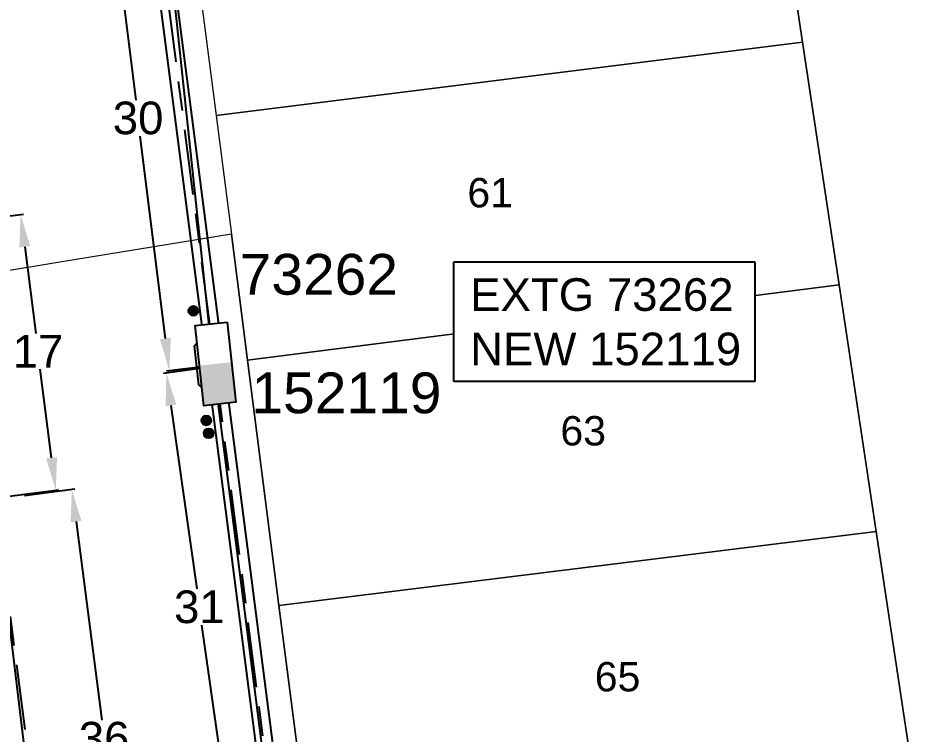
# Model space of a CAD drawing. Header units: metres. Extents: x 298156 to 298818, y 6171580 to 6172425.
# Drawn here: x 298540.3 to 298595.2, y 6171882.1 to 6171926 of the extents above; entities that cross this region are included whole.
import ezdxf
from ezdxf.enums import TextEntityAlignment as Align

# ---------------------------------------------------------------- set-up
doc = ezdxf.new("R2010")
doc.units = ezdxf.units.M
doc.linetypes.add('Cable Exist UG', pattern=[8.2, 4, -1.2, 1.8, -1.2])
doc.layers.get('0').update_dxf_attribs({"color": 6})
doc.layers.add('Cadastre Land Parcels_SP_EXT', color=9, linetype='Continuous', lineweight=5)
doc.layers.add('Cadastre Roads_SP_EXT', color=9, linetype='Continuous', lineweight=5)
for name, color, linetype in [('Duct_SP_NEW', 2, 'Continuous'), ('Mains_LV_NEW_T84', 2, 'Continuous'), ('Mains_SL_EXT', 7, 'Continuous'), ('Notes_Field', 180, 'Continuous'), ('Notes_LV_MISC', 7, 'Continuous'), ('Notes_SP_LV_SL_MISC', 7, 'Continuous'), ('SupportsUG_SP_LV_EXT', 7, 'Continuous'), ('SupportsUG_SP_LV_NEW', 2, 'Continuous')]:
    doc.layers.add(name, color=color, linetype=linetype)
doc.layers.add('Features_HIDE', color=1, linetype='Continuous', plot=False)
doc.layers.get('0').off()
doc.layers.get('Features_HIDE').off()
doc.styles.add('iecARIAL', font='arial.ttf', dxfattribs={"height": 2})
doc.styles.get("Standard").update_dxf_attribs({"font": 'arial.ttf'})
doc.linetypes.add('Cable New UG', pattern='A,7,-0.25,["x",Standard,S=2,R=0,X=0.2,Y=-0.8],-2.1', length=9.35)
doc.dimstyles.new('Copy of Standard', dxfattribs={"dimtxt": 2, "dimasz": 2, "dimexe": 0.18, "dimexo": 0.0625, "dimgap": 0.09, "dimtad": 0, "dimtih": 1, "dimtoh": 1, "dimdec": 0, "dimzin": 0, "dimdsep": 46, "dimtxsty": 'Standard', "dimcen": 0.09, "dimadec": 0, "dimazin": 0, "dimtfac": 1, "dimtdec": 0, "dimtofl": 0, "dimtmove": 0, "dimatfit": 3, "dimfxl": 1, "dimtolj": 1, "dimtzin": 0, "dimarcsym": 0})

# ---------------------------------------------------------------- blocks, each defined once
blk = doc.blocks.new('PILLAR_EXT')
blk.add_hatch(color=256).paths.add_polyline_path([(-2.475, 0.99), (-2.475, -0.99), (2.475, -0.99), (2.475, 0.99)])
blk.add_lwpolyline([(-2.475, -0.99), (2.475, -0.99), (2.475, 0.99), (-2.475, 0.99)], close=True)
at = {"style": 'iecARIAL', "flags": 8}
blk.add_attdef('ASSET_NUM', (1.5, 3.5), '', height=2.5, dxfattribs=at)
for tag, p, flags in [('OWNED_BY', (0, -0.2), 9), ('STATE', (0, -0.4), 9), ('SUPPORT_TYPE', (0, -0.6), 9), ('USAGE', (0, -0.8), 9), ('LEGEND', (0, -1), 9), ('LOCATION', (0, -1.2), 9), ('STREETNAME', (0, -1.8), 9), ('NOTES', (0, -1.4), 9), ('PARENT', (0, -1.6), 9), ('SUBURB', (0, -2), 1)]:
    blk.add_attdef(tag, p, '', height=0.2, dxfattribs=dict(flags=flags))
blk = doc.blocks.new('*D208')
at = {"layer": 'Defpoints', "color": 0, "transparency": 16777216}
for p in [(298548.78, 6171934.876), (298545.844, 6171934.513), (298552.516, 6171904.706)]:
    blk.add_point(p, dxfattribs=at)
at = {"layer": 'Notes_Field', "color": 0, "lineweight": -2, "transparency": 16777216}
for p, q in [((298548.718, 6171934.869), (298545.666, 6171934.491)), ((298546.09, 6171932.528), (298547.524, 6171920.952)), ((298549.335, 6171906.328), (298547.799, 6171918.728)), ((298552.454, 6171904.699), (298549.403, 6171904.321))]:
    blk.add_line(p, q, dxfattribs=at)
at = {"layer": 'Notes_Field', "color": 0, "transparency": 16777216}
for points in [[(298546.421, 6171932.569), (298545.759, 6171932.487), (298545.844, 6171934.513)], [(298549.666, 6171906.369), (298549.005, 6171906.287), (298549.581, 6171904.343)]]:
    blk.add_solid(points, dxfattribs=at)
at = {"layer": 'Notes_Field', "color": 0, "transparency": 16777216, "insert": (298547.662, 6171919.84), "char_height": 2, "attachment_point": 5}
blk.add_mtext('\\A1;30', dxfattribs=at)
blk = doc.blocks.new('*D209')
at = {"layer": 'Defpoints', "color": 0, "transparency": 16777216}
for p in [(298551.936, 6171904.558), (298549.398, 6171904.2), (298556.205, 6171874.27)]:
    blk.add_point(p, dxfattribs=at)
at = {"layer": 'Notes_Field', "color": 0, "lineweight": -2, "transparency": 16777216}
for p, q in [((298551.874, 6171904.549), (298549.22, 6171904.175)), ((298549.677, 6171902.219), (298551.263, 6171890.969)), ((298553.388, 6171875.893), (298551.576, 6171888.745)), ((298556.143, 6171874.261), (298553.489, 6171873.887))]:
    blk.add_line(p, q, dxfattribs=at)
at = {"layer": 'Notes_Field', "color": 0, "transparency": 16777216}
for points in [[(298550.007, 6171902.266), (298549.347, 6171902.173), (298549.398, 6171904.2)], [(298553.718, 6171875.939), (298553.058, 6171875.846), (298553.667, 6171873.912)]]:
    blk.add_solid(points, dxfattribs=at)
at = {"layer": 'Notes_Field', "color": 0, "transparency": 16777216, "insert": (298551.419, 6171889.857), "char_height": 2, "attachment_point": 5}
blk.add_mtext('\\A1;31', dxfattribs=at)
blk = doc.blocks.new('*D216')
at = {"layer": 'Defpoints', "color": 0, "transparency": 16777216}
for p in [(298540.63, 6171896.699), (298543.598, 6171897.084), (298545.265, 6171860.973)]:
    blk.add_point(p, dxfattribs=at)
at = {"layer": 'Notes_Field', "color": 0, "lineweight": -2, "transparency": 16777216}
for p, q in [((298540.692, 6171896.707), (298543.777, 6171897.108)), ((298543.856, 6171895.101), (298545.437, 6171882.911)), ((298547.976, 6171863.341), (298545.725, 6171880.687)), ((298545.327, 6171860.981), (298548.412, 6171861.381))]:
    blk.add_line(p, q, dxfattribs=at)
at = {"layer": 'Notes_Field', "color": 0, "transparency": 16777216}
for points in [[(298544.186, 6171895.144), (298543.525, 6171895.058), (298543.598, 6171897.084)], [(298548.306, 6171863.384), (298547.645, 6171863.298), (298548.233, 6171861.358)]]:
    blk.add_solid(points, dxfattribs=at)
at = {"layer": 'Notes_Field', "color": 0, "transparency": 16777216, "insert": (298545.581, 6171881.799), "char_height": 2, "attachment_point": 5}
blk.add_mtext('\\A1;36', dxfattribs=at)
blk = doc.blocks.new('*D217')
at = {"layer": 'Defpoints', "color": 0, "transparency": 16777216}
for p in [(298540.459, 6171913.938), (298536.628, 6171913.449), (298538.784, 6171896.535)]:
    blk.add_point(p, dxfattribs=at)
at = {"layer": 'Notes_Field', "color": 0, "lineweight": -2, "transparency": 16777216}
for p, q in [((298536.69, 6171913.457), (298540.637, 6171913.96)), ((298540.712, 6171911.954), (298541.389, 6171906.641)), ((298542.362, 6171899.008), (298541.668, 6171904.453)), ((298538.846, 6171896.543), (298542.793, 6171897.046))]:
    blk.add_line(p, q, dxfattribs=at)
at = {"layer": 'Notes_Field', "color": 0, "transparency": 16777216}
for points in [[(298541.042, 6171911.996), (298540.381, 6171911.911), (298540.459, 6171913.938)], [(298542.692, 6171899.05), (298542.031, 6171898.965), (298542.615, 6171897.024)]]:
    blk.add_solid(points, dxfattribs=at)
at = {"layer": 'Notes_Field', "color": 0, "transparency": 16777216, "insert": (298541.528, 6171905.547), "char_height": 2, "attachment_point": 5}
blk.add_mtext('\\A1;17', dxfattribs=at)
blk = doc.blocks.new('PILLAR_REPLACE_NEW')
for tag, flags, p in [('STATE', 9, (1.5, -1.4)), ('STREET_CODE_NUMBER', 9, (1.5, -1.6)), ('OWNED_BY', 9, (1.5, -1.8)), ('OPERATED_BY', 9, (1.5, -2)), ('MAINTAINED_BY', 9, (1.5, -2.2)), ('TYPE', 9, (1.5, -2.4)), ('Z', 1, (1.5, -2.6))]:
    blk.add_attdef(tag, text='', height=0.2, dxfattribs=dict(flags=flags)).set_placement(p, align=Align.MIDDLE_LEFT)
blk.add_wipeout([(-2.475, 0.99), (2.475, 0.99), (2.475, -0.99), (-2.475, -0.99)])
blk.add_hatch(color=256).paths.add_polyline_path([(0, -0.99), (2.475, -0.99), (2.475, 0.99), (0, 0.99)])
at = {"lineweight": -3}
blk.add_lwpolyline([(-2.475, 0.99), (2.475, 0.99), (2.475, -0.99), (-2.475, -0.99)], close=True, dxfattribs=at)
for tag, height, flags, p in [('ASSET_NUM', 2.5, 8, (2, 2)), ('USAGE', 0.2, 9, (1.5, 0)), ('LEGEND', 0.2, 9, (1.5, -0.2)), ('LOCATION', 0.2, 9, (1.5, -0.4)), ('NOTES', 0.2, 9, (1.5, -0.6)), ('STREETNAME', 0.2, 9, (1.5, -1)), ('SUBURB', 0.2, 9, (1.5, -1.2)), ('PARENT', 0.2, 9, (1.5, -0.8))]:
    blk.add_attdef(tag, text='', height=height, dxfattribs=dict(flags=flags)).set_placement(p, align=Align.MIDDLE_LEFT)

msp = doc.modelspace()

# ---------------------------------------------------------------- hatches: boundary and pattern name
at = {"layer": 'Notes_LV_MISC'}
h = msp.add_hatch(color=2, dxfattribs=at)
h.dxf.hatch_style = 1
edge = h.paths.add_edge_path()
edge.add_arc((298551.058, 6171908.022), 0.3, 182.0234, 542.0234)
h = msp.add_hatch(color=2, dxfattribs=at)
h.dxf.hatch_style = 1
edge = h.paths.add_edge_path()
edge.add_arc((298551.985, 6171900.512), 0.3, 182.0234, 542.0234)

# ---------------------------------------------------------------- linework, layer by layer
at = {"layer": 'Cadastre Land Parcels_SP_EXT', "linetype": 'Continuous'}
for p, q in [((298588.398, 6171924.51), (298586.069, 6171939.957)), ((298550.459, 6171935.357), (298552.457, 6171919.999)), ((298552.457, 6171919.999), (298588.398, 6171924.51)), ((298588.398, 6171924.51), (298552.457, 6171919.999)), ((298588.398, 6171924.51), (298588.398, 6171924.51)), ((298590.642, 6171909.619), (298588.398, 6171924.51)), ((298552.457, 6171919.999), (298553.387, 6171912.72)), ((298553.387, 6171912.72), (298554.373, 6171905.004)), ((298590.642, 6171909.619), (298554.373, 6171905.004)), ((298554.373, 6171905.004), (298590.642, 6171909.619)), ((298592.922, 6171894.499), (298590.642, 6171909.619)), ((298590.642, 6171909.619), (298590.642, 6171909.619)), ((298554.373, 6171905.004), (298556.286, 6171889.946)), ((298592.922, 6171894.499), (298556.286, 6171889.946)), ((298556.286, 6171889.946), (298592.922, 6171894.499)), ((298595.181, 6171879.515), (298592.922, 6171894.499)), ((298592.922, 6171894.499), (298592.922, 6171894.499)), ((298592.922, 6171894.499), (298592.922, 6171894.499)), ((298556.286, 6171889.946), (298558.259, 6171874.785))]:
    msp.add_line(p, q, dxfattribs=at)
at = {"layer": 'Cadastre Roads_SP_EXT', "linetype": 'Continuous'}
for p, q in [((298586.069, 6171939.957), (298588.398, 6171924.51)), ((298588.398, 6171924.51), (298590.642, 6171909.619)), ((298553.387, 6171912.72), (298542.734, 6171910.985)), ((298554.373, 6171905.004), (298553.387, 6171912.72)), ((298542.734, 6171910.985), (298535.24, 6171909.765)), ((298590.642, 6171909.619), (298592.922, 6171894.499)), ((298556.286, 6171889.946), (298554.373, 6171905.004)), ((298554.373, 6171905.004), (298554.373, 6171905.004)), ((298592.922, 6171894.499), (298595.181, 6171879.515)), ((298558.259, 6171874.785), (298556.286, 6171889.946))]:
    msp.add_line(p, q, dxfattribs=at)
at = {"layer": 'Duct_SP_NEW'}
for p, q in [((298548.99, 6171935.176), (298552.904, 6171904.828)), ((298547.958, 6171935.044), (298551.872, 6171904.696)), ((298551.872, 6171904.696), (298555.758, 6171874.472)), ((298552.904, 6171904.828), (298556.79, 6171874.602)), ((298542.911, 6171863.141), (298539.026, 6171894.994))]:
    msp.add_line(p, q, dxfattribs=at)
at = {"layer": 'Mains_LV_NEW_T84', "color": 2, "linetype": 'Cable New UG', "flags": 128}
msp.add_lwpolyline([(298546.409, 6171950.287), (298546.409, 6171950.287), (298549.033, 6171935.007), (298552.264, 6171904.639), (298556.135, 6171874.41), (298559.4, 6171848.911), (298563.559, 6171841.807), (298567.639, 6171838.883), (298570.786, 6171834.329), (298571.293, 6171828.717), (298570.742, 6171826.59), (298567.255, 6171822.257), (298563.541, 6171819.717), (298560.672, 6171819.818), (298554.676, 6171822.655), (298546.781, 6171823.638), (298542.974, 6171823.685), (298538.112, 6171822.904), (298507.998, 6171816.002), (298478.189, 6171809.29), (298448.374, 6171802.577), (298418.728, 6171795.723), (298389.856, 6171788.042), (298366.698, 6171783.556)], dxfattribs=at)
at = {"layer": 'Mains_SL_EXT', "linetype": 'Cable Exist UG'}
for p, q in [((298552.086, 6171907.021), (298548.474, 6171935.11)), ((298551.116, 6171905.873), (298552.086, 6171907.021)), ((298551.389, 6171903.486), (298551.116, 6171905.873)), ((298552.673, 6171902.473), (298551.389, 6171903.486)), ((298555.98, 6171876.807), (298552.673, 6171902.473)), ((298539.154, 6171894.44), (298543.498, 6171860.622))]:
    msp.add_line(p, q, dxfattribs=at)
at = {"layer": 'Notes_LV_MISC'}
for centre in [(298551.058, 6171908.022), (298551.985, 6171900.512)]:
    msp.add_circle(centre, 0.3, dxfattribs=at)

# ---------------------------------------------------------------- block references
at = {"layer": 'Features_HIDE'}
ref = msp.add_blockref('PILLAR_EXT', (298552.388, 6171904.762), dxfattribs=dict(at, rotation=96.04079931663763))
ref.add_attrib('ASSET_NUM', '73262', dxfattribs={"layer": 'SupportsUG_SP_LV_EXT', "height": 2.5, "style": 'iecARIAL'}).set_placement((298553.888, 6171908.262), align=Align.BOTTOM_LEFT)

# ---------------------------------------------------------------- texts
at = {"layer": 'Cadastre Land Parcels_SP_EXT'}
for s, p in [('61', (298567.851, 6171914.37)), ('63', (298573.556, 6171899.767)), ('65', (298575.662, 6171884.686))]:
    msp.add_text(s, height=1.8, dxfattribs=at).set_placement(p)

# ---------------------------------------------------------------- dimensions: what is measured, and where the dimension line sits
at = {"layer": 'Notes_Field'}
for base, p1, p2, angle, picture, middle in [((298545.844, 6171934.513), (298552.516, 6171904.706), (298548.78, 6171934.876), 97.0605, '*D208', (298547.662, 6171919.84)), ((298540.459, 6171913.938), (298538.784, 6171896.535), (298536.628, 6171913.449), 97.2644, '*D217', (298541.528, 6171905.547)), ((298549.398, 6171904.2), (298556.205, 6171874.27), (298551.936, 6171904.558), 98.0228, '*D209', (298551.419, 6171889.857)), ((298543.598, 6171897.084), (298545.265, 6171860.973), (298540.63, 6171896.699), 97.3918, '*D216', (298545.581, 6171881.799))]:
    dim = msp.add_linear_dim(base=base, p1=p1, p2=p2, angle=angle, dimstyle='Copy of Standard', dxfattribs=at)
    dim.commit()
    dim.dimension.update_dxf_attribs({"geometry": picture, "text_midpoint": middle, "dimtype": 161})

# ---------------------------------------------------------------- next in the draw order: block references
at = {"layer": 'SupportsUG_SP_LV_NEW'}
ref = msp.add_blockref('PILLAR_REPLACE_NEW', (298552.407, 6171904.768), dxfattribs=dict(at, rotation=276.0656067576584))
ref.add_attrib('ASSET_NUM', '152119', dxfattribs={"height": 2.5}).set_placement((298554.608, 6171902.991), align=Align.MIDDLE_LEFT)

# ---------------------------------------------------------------- next in the draw order: texts
at = {"layer": 'Notes_SP_LV_SL_MISC', "insert": (298568.021, 6171910.021), "char_height": 2, "attachment_point": 1, "bg_fill": 19, "box_fill_scale": 1.5, "bg_fill_color": 256, "bg_fill_transparency": 0}
msp.add_mtext_dynamic_manual_height_columns('EXTG 73262\\PNEW 152119', width=16.45761, gutter_width=4, heights=[0], dxfattribs=at)

# ---------------------------------------------------------------- next in the draw order: hatches: boundary and pattern name
at = {"layer": 'Notes_LV_MISC'}
h = msp.add_hatch(color=2, dxfattribs=at)
h.dxf.hatch_style = 1
edge = h.paths.add_edge_path()
edge.add_arc((298551.842, 6171901.298), 0.3, 182.0234, 542.0234)

# ---------------------------------------------------------------- next in the draw order: linework, layer by layer
msp.add_circle((298551.842, 6171901.298), 0.3, dxfattribs=at)

doc.saveas('drawing.dxf')
